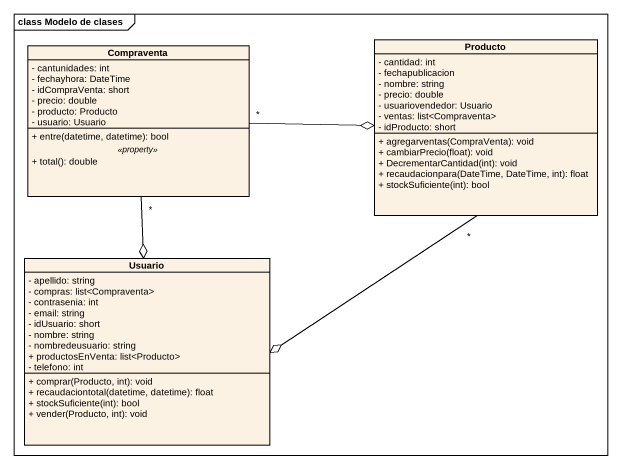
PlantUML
@startuml
mainframe class Modelo de clases
hide circle
hide empty members
skinparam classAttributeIconSize 0
class Producto {
  - cantidad: int
  - fechapublicacion
  - nombre: string
  - precio: double
  - usuariovendedor: Usuario
  - ventas: list<Compraventa>
  - idProducto: short
  + agregarventas(CompraVenta): void
  + cambiarPrecio(float): void
  + DecrementarCantidad(int): void
  + recaudacionpara(DateTime, DateTime, int): float
  + stockSuficiente(int): bool
}
class Compraventa {
  - cantunidades: int
  - fechayhora: DateTime
  - idCompraVenta: short
  - precio: double
  - producto: Producto
  - usuario: Usuario
  --
  + entre(datetime, datetime): bool
  .. <<property>> ..
  + total(): double
}
class Usuario {
  - apellido: string
  - compras: list<Compraventa>
  - contrasenia: int
  - email: string
  - idUsuario: short
  - nombre: string
  - nombredeusuario: string
  + productosEnVenta: list<Producto>
  - telefono: int
  + comprar(Producto, int): void
  + recaudaciontotal(datetime, datetime): float
  + stockSuficiente(int): bool
  + vender(Producto, int): void
}
Producto "*" --o Usuario
Compraventa "*" -right-o Producto
Compraventa "*" --o Usuario
@enduml
